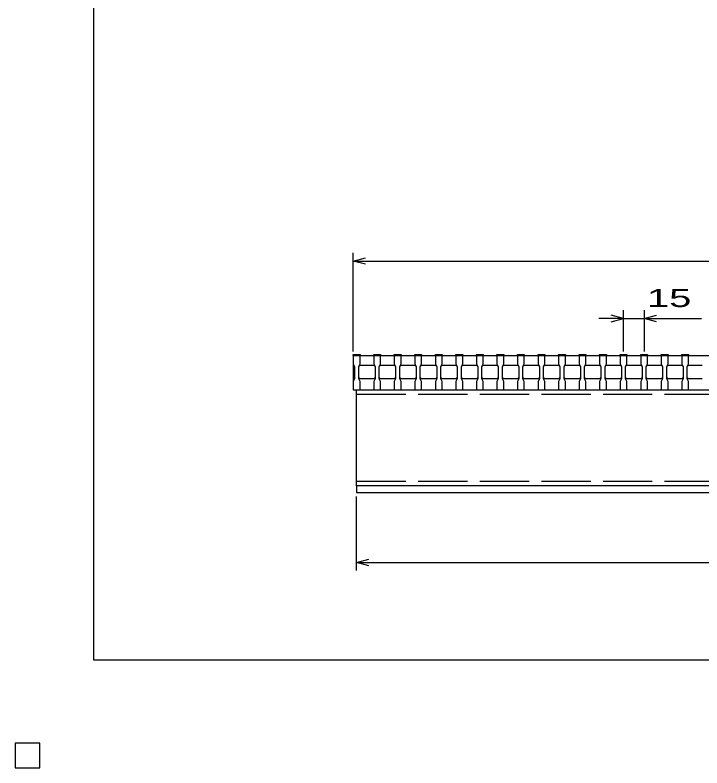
# Model space of a CAD drawing. Units: millimetres, scale not verified. Extents: x -1092 to 1042, y -770 to 629.
# Drawn here: x -1092 to -590, y -770 to -220 of the extents above; entities that cross this region are included whole.
import ezdxf
from ezdxf.enums import TextEntityAlignment as Align

# ---------------------------------------------------------------- set-up
doc = ezdxf.new("R2010")
doc.units = ezdxf.units.MM
doc.header["$LTSCALE"] = 6
doc.linetypes.add('DASHED', pattern=[7.5, 6, -1.5])
for name, color, linetype, lineweight in [('0_2', 150, 'Continuous', 25), ('16', 3, 'Continuous', 25), ('22', 4, 'Continuous', 25)]:
    doc.layers.add(name, color=color, linetype=linetype, lineweight=lineweight)
doc.styles.add('ベクトル', font='')
doc.styles.get('ベクトル').set_extended_font_data('ベクトル')

msp = doc.modelspace()

# ---------------------------------------------------------------- linework, layer by layer
at = {"layer": '0_2'}
for p, q in [((-1034.4, -690.9), (-1034.4, 629.1)), ((1041.6, -690.9), (-1034.4, -690.9))]:
    msp.add_line(p, q, dxfattribs=at)
at = {"layer": '16'}
for p, q in [((-845, -468.5), (-845, -467.8)), ((-845, -467.8), (-840, -467.8)), ((-845, -468.5), (-845, -474.5)), ((-840, -468.5), (-845, -468.5)), ((-845, -468.5), (-845, -493.5)), ((-845, -468.5), (-255, -468.5)), ((-840, -467.8), (-840, -468.5)), ((-840, -474.5), (-840, -468.5)), ((-830, -468.5), (-830, -467.8)), ((-830, -467.8), (-825, -467.8)), ((-830, -468.5), (-830, -474.5)), ((-825, -468.5), (-830, -468.5)), ((-825, -467.8), (-825, -468.5)), ((-825, -474.5), (-825, -468.5)), ((-815, -468.5), (-815, -467.8)), ((-815, -467.8), (-810, -467.8)), ((-815, -468.5), (-815, -474.5)), ((-810, -468.5), (-815, -468.5)), ((-810, -467.8), (-810, -468.5)), ((-810, -474.5), (-810, -468.5)), ((-800, -468.5), (-800, -467.8)), ((-800, -467.8), (-795, -467.8)), ((-800, -468.5), (-800, -474.5)), ((-795, -468.5), (-800, -468.5)), ((-795, -467.8), (-795, -468.5)), ((-795, -474.5), (-795, -468.5)), ((-785, -468.5), (-785, -467.8)), ((-785, -467.8), (-780, -467.8)), ((-785, -468.5), (-785, -474.5)), ((-780, -468.5), (-785, -468.5)), ((-780, -467.8), (-780, -468.5)), ((-780, -474.5), (-780, -468.5)), ((-770, -468.5), (-770, -467.8)), ((-770, -467.8), (-765, -467.8)), ((-770, -468.5), (-770, -474.5)), ((-765, -468.5), (-770, -468.5)), ((-765, -467.8), (-765, -468.5)), ((-765, -474.5), (-765, -468.5)), ((-755, -468.5), (-755, -467.8)), ((-755, -467.8), (-750, -467.8)), ((-755, -468.5), (-755, -474.5)), ((-750, -468.5), (-755, -468.5)), ((-750, -467.8), (-750, -468.5)), ((-750, -474.5), (-750, -468.5)), ((-740, -468.5), (-740, -467.8)), ((-740, -467.8), (-735, -467.8)), ((-740, -468.5), (-740, -474.5)), ((-735, -468.5), (-740, -468.5)), ((-735, -467.8), (-735, -468.5)), ((-735, -474.5), (-735, -468.5)), ((-725, -468.5), (-725, -467.8)), ((-725, -467.8), (-720, -467.8)), ((-725, -468.5), (-725, -474.5)), ((-720, -468.5), (-725, -468.5)), ((-720, -467.8), (-720, -468.5)), ((-720, -474.5), (-720, -468.5)), ((-710, -468.5), (-710, -467.8)), ((-710, -467.8), (-705, -467.8)), ((-710, -468.5), (-710, -474.5)), ((-705, -468.5), (-710, -468.5)), ((-705, -467.8), (-705, -468.5)), ((-705, -474.5), (-705, -468.5)), ((-695, -468.5), (-695, -467.8)), ((-695, -467.8), (-690, -467.8)), ((-695, -468.5), (-695, -474.5)), ((-690, -468.5), (-695, -468.5)), ((-690, -467.8), (-690, -468.5)), ((-690, -474.5), (-690, -468.5)), ((-680, -468.5), (-680, -467.8)), ((-680, -467.8), (-675, -467.8)), ((-680, -468.5), (-680, -474.5)), ((-675, -468.5), (-680, -468.5)), ((-675, -467.8), (-675, -468.5)), ((-675, -474.5), (-675, -468.5)), ((-665, -468.5), (-665, -467.8)), ((-665, -467.8), (-660, -467.8)), ((-665, -468.5), (-665, -474.5)), ((-660, -468.5), (-665, -468.5)), ((-660, -467.8), (-660, -468.5)), ((-660, -474.5), (-660, -468.5)), ((-650, -468.5), (-650, -467.8)), ((-650, -467.8), (-645, -467.8)), ((-650, -468.5), (-650, -474.5)), ((-645, -468.5), (-650, -468.5)), ((-645, -467.8), (-645, -468.5)), ((-645, -474.5), (-645, -468.5)), ((-635, -468.5), (-635, -467.8)), ((-635, -467.8), (-630, -467.8)), ((-635, -468.5), (-635, -474.5)), ((-630, -468.5), (-635, -468.5)), ((-630, -467.8), (-630, -468.5)), ((-630, -474.5), (-630, -468.5)), ((-620, -468.5), (-620, -467.8)), ((-620, -467.8), (-615, -467.8)), ((-620, -468.5), (-620, -474.5)), ((-615, -468.5), (-620, -468.5)), ((-615, -467.8), (-615, -468.5)), ((-615, -474.5), (-615, -468.5)), ((-605, -468.5), (-605, -467.8)), ((-605, -467.8), (-600, -467.8)), ((-605, -468.5), (-605, -474.5)), ((-600, -468.5), (-605, -468.5)), ((-600, -467.8), (-600, -468.5)), ((-600, -474.5), (-600, -468.5)), ((-845, -474.5), (-844, -476.5)), ((-844, -476.5), (-844, -485.5)), ((-841, -476.5), (-840, -474.5)), ((-841, -476.5), (-840, -475.5)), ((-841, -485.5), (-841, -476.5)), ((-840, -475.5), (-830, -475.5)), ((-830, -474.5), (-829, -476.5)), ((-830, -475.5), (-829, -476.5)), ((-829, -476.5), (-829, -485.5)), ((-826, -476.5), (-825, -474.5)), ((-826, -476.5), (-825, -475.5)), ((-826, -485.5), (-826, -476.5)), ((-825, -475.5), (-815, -475.5)), ((-815, -474.5), (-814, -476.5)), ((-815, -475.5), (-814, -476.5)), ((-814, -476.5), (-814, -485.5)), ((-811, -476.5), (-810, -474.5)), ((-811, -476.5), (-810, -475.5)), ((-811, -485.5), (-811, -476.5)), ((-810, -475.5), (-800, -475.5)), ((-800, -474.5), (-799, -476.5)), ((-800, -475.5), (-799, -476.5)), ((-799, -476.5), (-799, -485.5)), ((-796, -476.5), (-795, -474.5)), ((-796, -476.5), (-795, -475.5)), ((-796, -485.5), (-796, -476.5)), ((-795, -475.5), (-785, -475.5)), ((-785, -474.5), (-784, -476.5)), ((-785, -475.5), (-784, -476.5)), ((-784, -476.5), (-784, -485.5)), ((-781, -476.5), (-780, -474.5)), ((-781, -476.5), (-780, -475.5)), ((-781, -485.5), (-781, -476.5)), ((-780, -475.5), (-770, -475.5)), ((-770, -474.5), (-769, -476.5)), ((-770, -475.5), (-769, -476.5)), ((-769, -476.5), (-769, -485.5)), ((-766, -476.5), (-765, -474.5)), ((-766, -476.5), (-765, -475.5)), ((-766, -485.5), (-766, -476.5)), ((-765, -475.5), (-755, -475.5)), ((-755, -474.5), (-754, -476.5)), ((-755, -475.5), (-754, -476.5)), ((-754, -476.5), (-754, -485.5)), ((-751, -476.5), (-750, -474.5)), ((-751, -476.5), (-750, -475.5)), ((-751, -485.5), (-751, -476.5)), ((-750, -475.5), (-740, -475.5)), ((-740, -474.5), (-739, -476.5)), ((-740, -475.5), (-739, -476.5)), ((-739, -476.5), (-739, -485.5)), ((-736, -476.5), (-735, -474.5)), ((-736, -476.5), (-735, -475.5)), ((-736, -485.5), (-736, -476.5)), ((-735, -475.5), (-725, -475.5)), ((-725, -474.5), (-724, -476.5)), ((-725, -475.5), (-724, -476.5)), ((-724, -476.5), (-724, -485.5)), ((-721, -476.5), (-720, -474.5)), ((-721, -476.5), (-720, -475.5)), ((-721, -485.5), (-721, -476.5)), ((-720, -475.5), (-710, -475.5)), ((-710, -474.5), (-709, -476.5)), ((-710, -475.5), (-709, -476.5)), ((-709, -476.5), (-709, -485.5)), ((-706, -476.5), (-705, -474.5)), ((-706, -476.5), (-705, -475.5)), ((-706, -485.5), (-706, -476.5)), ((-705, -475.5), (-695, -475.5)), ((-695, -474.5), (-694, -476.5)), ((-695, -475.5), (-694, -476.5)), ((-694, -476.5), (-694, -485.5)), ((-691, -476.5), (-690, -474.5)), ((-691, -476.5), (-690, -475.5)), ((-691, -485.5), (-691, -476.5)), ((-690, -475.5), (-680, -475.5)), ((-680, -474.5), (-679, -476.5)), ((-680, -475.5), (-679, -476.5)), ((-679, -476.5), (-679, -485.5)), ((-676, -476.5), (-675, -474.5)), ((-676, -476.5), (-675, -475.5)), ((-676, -485.5), (-676, -476.5)), ((-675, -475.5), (-665, -475.5)), ((-665, -474.5), (-664, -476.5)), ((-665, -475.5), (-664, -476.5)), ((-664, -476.5), (-664, -485.5)), ((-661, -476.5), (-660, -474.5)), ((-661, -476.5), (-660, -475.5)), ((-661, -485.5), (-661, -476.5)), ((-660, -475.5), (-650, -475.5)), ((-650, -474.5), (-649, -476.5)), ((-650, -475.5), (-649, -476.5)), ((-649, -476.5), (-649, -485.5)), ((-646, -476.5), (-645, -474.5)), ((-646, -476.5), (-645, -475.5)), ((-646, -485.5), (-646, -476.5)), ((-645, -475.5), (-635, -475.5)), ((-635, -474.5), (-634, -476.5)), ((-635, -475.5), (-634, -476.5)), ((-634, -476.5), (-634, -485.5)), ((-631, -476.5), (-630, -474.5)), ((-631, -476.5), (-630, -475.5)), ((-631, -485.5), (-631, -476.5)), ((-630, -475.5), (-620, -475.5)), ((-620, -474.5), (-619, -476.5)), ((-620, -475.5), (-619, -476.5)), ((-619, -476.5), (-619, -485.5)), ((-616, -476.5), (-615, -474.5)), ((-616, -476.5), (-615, -475.5)), ((-616, -485.5), (-616, -476.5)), ((-615, -475.5), (-605, -475.5)), ((-605, -474.5), (-604, -476.5)), ((-605, -475.5), (-604, -476.5)), ((-604, -476.5), (-604, -485.5)), ((-601, -476.5), (-600, -474.5)), ((-601, -476.5), (-600, -475.5)), ((-601, -485.5), (-601, -476.5)), ((-600, -475.5), (-590, -475.5)), ((-844, -485.5), (-845, -487.5)), ((-845, -487.5), (-845, -493.5)), ((-840, -485.5), (-841, -484.5)), ((-840, -487.5), (-841, -485.5)), ((-830, -485.5), (-840, -485.5)), ((-840, -493.5), (-840, -487.5)), ((-829, -484.5), (-830, -485.5)), ((-829, -485.5), (-830, -487.5)), ((-830, -487.5), (-830, -493.5)), ((-825, -485.5), (-826, -484.5)), ((-825, -487.5), (-826, -485.5)), ((-815, -485.5), (-825, -485.5)), ((-825, -493.5), (-825, -487.5)), ((-814, -484.5), (-815, -485.5)), ((-814, -485.5), (-815, -487.5)), ((-815, -487.5), (-815, -493.5)), ((-810, -485.5), (-811, -484.5)), ((-810, -487.5), (-811, -485.5)), ((-800, -485.5), (-810, -485.5)), ((-810, -493.5), (-810, -487.5)), ((-799, -484.5), (-800, -485.5)), ((-799, -485.5), (-800, -487.5)), ((-800, -487.5), (-800, -493.5)), ((-795, -485.5), (-796, -484.5)), ((-795, -487.5), (-796, -485.5)), ((-785, -485.5), (-795, -485.5)), ((-795, -493.5), (-795, -487.5)), ((-784, -484.5), (-785, -485.5)), ((-784, -485.5), (-785, -487.5)), ((-785, -487.5), (-785, -493.5)), ((-780, -485.5), (-781, -484.5)), ((-780, -487.5), (-781, -485.5)), ((-770, -485.5), (-780, -485.5)), ((-780, -493.5), (-780, -487.5)), ((-769, -484.5), (-770, -485.5)), ((-769, -485.5), (-770, -487.5)), ((-770, -487.5), (-770, -493.5)), ((-765, -485.5), (-766, -484.5)), ((-765, -487.5), (-766, -485.5)), ((-755, -485.5), (-765, -485.5)), ((-765, -493.5), (-765, -487.5)), ((-754, -484.5), (-755, -485.5)), ((-754, -485.5), (-755, -487.5)), ((-755, -487.5), (-755, -493.5)), ((-750, -485.5), (-751, -484.5)), ((-750, -487.5), (-751, -485.5)), ((-740, -485.5), (-750, -485.5)), ((-750, -493.5), (-750, -487.5)), ((-739, -484.5), (-740, -485.5)), ((-739, -485.5), (-740, -487.5)), ((-740, -487.5), (-740, -493.5)), ((-735, -485.5), (-736, -484.5)), ((-735, -487.5), (-736, -485.5)), ((-725, -485.5), (-735, -485.5)), ((-735, -493.5), (-735, -487.5)), ((-724, -484.5), (-725, -485.5)), ((-724, -485.5), (-725, -487.5)), ((-725, -487.5), (-725, -493.5)), ((-720, -485.5), (-721, -484.5)), ((-720, -487.5), (-721, -485.5)), ((-710, -485.5), (-720, -485.5)), ((-720, -493.5), (-720, -487.5)), ((-709, -484.5), (-710, -485.5)), ((-709, -485.5), (-710, -487.5)), ((-710, -487.5), (-710, -493.5)), ((-705, -485.5), (-706, -484.5)), ((-705, -487.5), (-706, -485.5)), ((-695, -485.5), (-705, -485.5)), ((-705, -493.5), (-705, -487.5)), ((-694, -484.5), (-695, -485.5)), ((-694, -485.5), (-695, -487.5)), ((-695, -487.5), (-695, -493.5)), ((-690, -485.5), (-691, -484.5)), ((-690, -487.5), (-691, -485.5)), ((-680, -485.5), (-690, -485.5)), ((-690, -493.5), (-690, -487.5)), ((-679, -484.5), (-680, -485.5)), ((-679, -485.5), (-680, -487.5)), ((-680, -487.5), (-680, -493.5)), ((-675, -485.5), (-676, -484.5)), ((-675, -487.5), (-676, -485.5)), ((-665, -485.5), (-675, -485.5)), ((-675, -493.5), (-675, -487.5)), ((-664, -484.5), (-665, -485.5)), ((-664, -485.5), (-665, -487.5)), ((-665, -487.5), (-665, -493.5)), ((-660, -485.5), (-661, -484.5)), ((-660, -487.5), (-661, -485.5)), ((-650, -485.5), (-660, -485.5)), ((-660, -493.5), (-660, -487.5)), ((-649, -484.5), (-650, -485.5)), ((-649, -485.5), (-650, -487.5)), ((-650, -487.5), (-650, -493.5)), ((-645, -485.5), (-646, -484.5)), ((-645, -487.5), (-646, -485.5)), ((-635, -485.5), (-645, -485.5)), ((-645, -493.5), (-645, -487.5)), ((-634, -484.5), (-635, -485.5)), ((-634, -485.5), (-635, -487.5)), ((-635, -487.5), (-635, -493.5)), ((-630, -485.5), (-631, -484.5)), ((-630, -487.5), (-631, -485.5)), ((-620, -485.5), (-630, -485.5)), ((-630, -493.5), (-630, -487.5)), ((-619, -484.5), (-620, -485.5)), ((-619, -485.5), (-620, -487.5)), ((-620, -487.5), (-620, -493.5)), ((-615, -485.5), (-616, -484.5)), ((-615, -487.5), (-616, -485.5)), ((-605, -485.5), (-615, -485.5)), ((-615, -493.5), (-615, -487.5)), ((-604, -484.5), (-605, -485.5)), ((-604, -485.5), (-605, -487.5)), ((-605, -487.5), (-605, -493.5)), ((-600, -485.5), (-601, -484.5)), ((-600, -487.5), (-601, -485.5)), ((-590, -485.5), (-600, -485.5)), ((-600, -493.5), (-600, -487.5)), ((-845, -493.5), (-840, -493.5)), ((-845, -493.5), (-255, -493.5)), ((-842.5, -493.5), (-257.5, -493.5)), ((-842.5, -563.5), (-842.5, -493.5)), ((-830, -493.5), (-825, -493.5)), ((-815, -493.5), (-810, -493.5)), ((-800, -493.5), (-795, -493.5)), ((-785, -493.5), (-780, -493.5)), ((-770, -493.5), (-765, -493.5)), ((-755, -493.5), (-750, -493.5)), ((-740, -493.5), (-735, -493.5)), ((-725, -493.5), (-720, -493.5)), ((-710, -493.5), (-705, -493.5)), ((-695, -493.5), (-690, -493.5)), ((-680, -493.5), (-675, -493.5)), ((-665, -493.5), (-660, -493.5)), ((-650, -493.5), (-645, -493.5)), ((-635, -493.5), (-630, -493.5)), ((-620, -493.5), (-615, -493.5)), ((-605, -493.5), (-600, -493.5)), ((-257.5, -563.5), (-842.5, -563.5)), ((-842.5, -563.5), (-842.5, -568.5)), ((-257.5, -563.5), (-842.5, -563.5)), ((-842.5, -568.5), (-257.5, -568.5)), ((-1074, -751.5), (-1092, -751.5)), ((-1092, -751.5), (-1092, -769.5)), ((-1074, -751.5), (-1092, -751.5)), ((-1092, -751.5), (-1092, -769.5)), ((-1074, -751.5), (-1092, -751.5)), ((-1092, -751.5), (-1092, -769.5)), ((-1074, -751.5), (-1092, -751.5)), ((-1092, -751.5), (-1092, -769.5)), ((-1074, -751.5), (-1092, -751.5)), ((-1092, -751.5), (-1092, -769.5)), ((-1074, -769.5), (-1074, -751.5)), ((-1074, -769.5), (-1074, -751.5)), ((-1074, -769.5), (-1074, -751.5)), ((-1074, -769.5), (-1074, -751.5)), ((-1074, -769.5), (-1074, -751.5)), ((-1092, -769.5), (-1074, -769.5)), ((-1092, -769.5), (-1074, -769.5)), ((-1092, -769.5), (-1074, -769.5)), ((-1092, -769.5), (-1074, -769.5)), ((-1092, -769.5), (-1074, -769.5))]:
    msp.add_line(p, q, dxfattribs=at)
at = {"layer": '16', "linetype": 'DASHED'}
for p, q in [((-842.5, -496.7), (-257.5, -496.7)), ((-842.5, -560.3), (-257.5, -560.3))]:
    msp.add_line(p, q, dxfattribs=at)
at = {"layer": '22'}
for p, q in [((-845, -465.5), (-845, -393.5)), ((-845, -399.5), (-836, -397.1)), ((-836, -401.9), (-845, -399.5)), ((-845, -399.5), (-255, -399.5)), ((-647.5, -441.5), (-656.5, -439.1)), ((-647.5, -465.5), (-647.5, -435.5)), ((-632.5, -435.5), (-632.5, -465.5)), ((-632.5, -441.5), (-623.5, -439.1)), ((-647.5, -441.5), (-665.5, -441.5)), ((-656.5, -443.9), (-647.5, -441.5)), ((-647.5, -441.5), (-632.5, -441.5)), ((-623.5, -443.9), (-632.5, -441.5)), ((-632.5, -441.5), (-590.5, -441.5)), ((-842.5, -625.5), (-842.5, -571.5)), ((-842.5, -619.5), (-833.5, -617.1)), ((-833.5, -621.9), (-842.5, -619.5)), ((-842.5, -619.5), (-257.5, -619.5))]:
    msp.add_line(p, q, dxfattribs=at)
at = {"layer": '22', "color": 2}
for p, q in [((-1074, -751.5), (-1092, -751.5)), ((-1092, -751.5), (-1092, -769.5)), ((-1074, -751.5), (-1092, -751.5)), ((-1092, -751.5), (-1092, -769.5)), ((-1074, -751.5), (-1092, -751.5)), ((-1092, -751.5), (-1092, -769.5)), ((-1074, -769.5), (-1074, -751.5)), ((-1074, -769.5), (-1074, -751.5)), ((-1074, -769.5), (-1074, -751.5)), ((-1092, -769.5), (-1074, -769.5)), ((-1092, -769.5), (-1074, -769.5)), ((-1092, -769.5), (-1074, -769.5))]:
    msp.add_line(p, q, dxfattribs=at)

# ---------------------------------------------------------------- texts
at = {"layer": '22', "color": 2, "style": 'ベクトル', "width": 1.65}
msp.add_text(' 15 ', height=13.2, dxfattribs=at).set_placement((-638.5, -426.5), align=Align.MIDDLE_LEFT)

doc.saveas('drawing.dxf')
